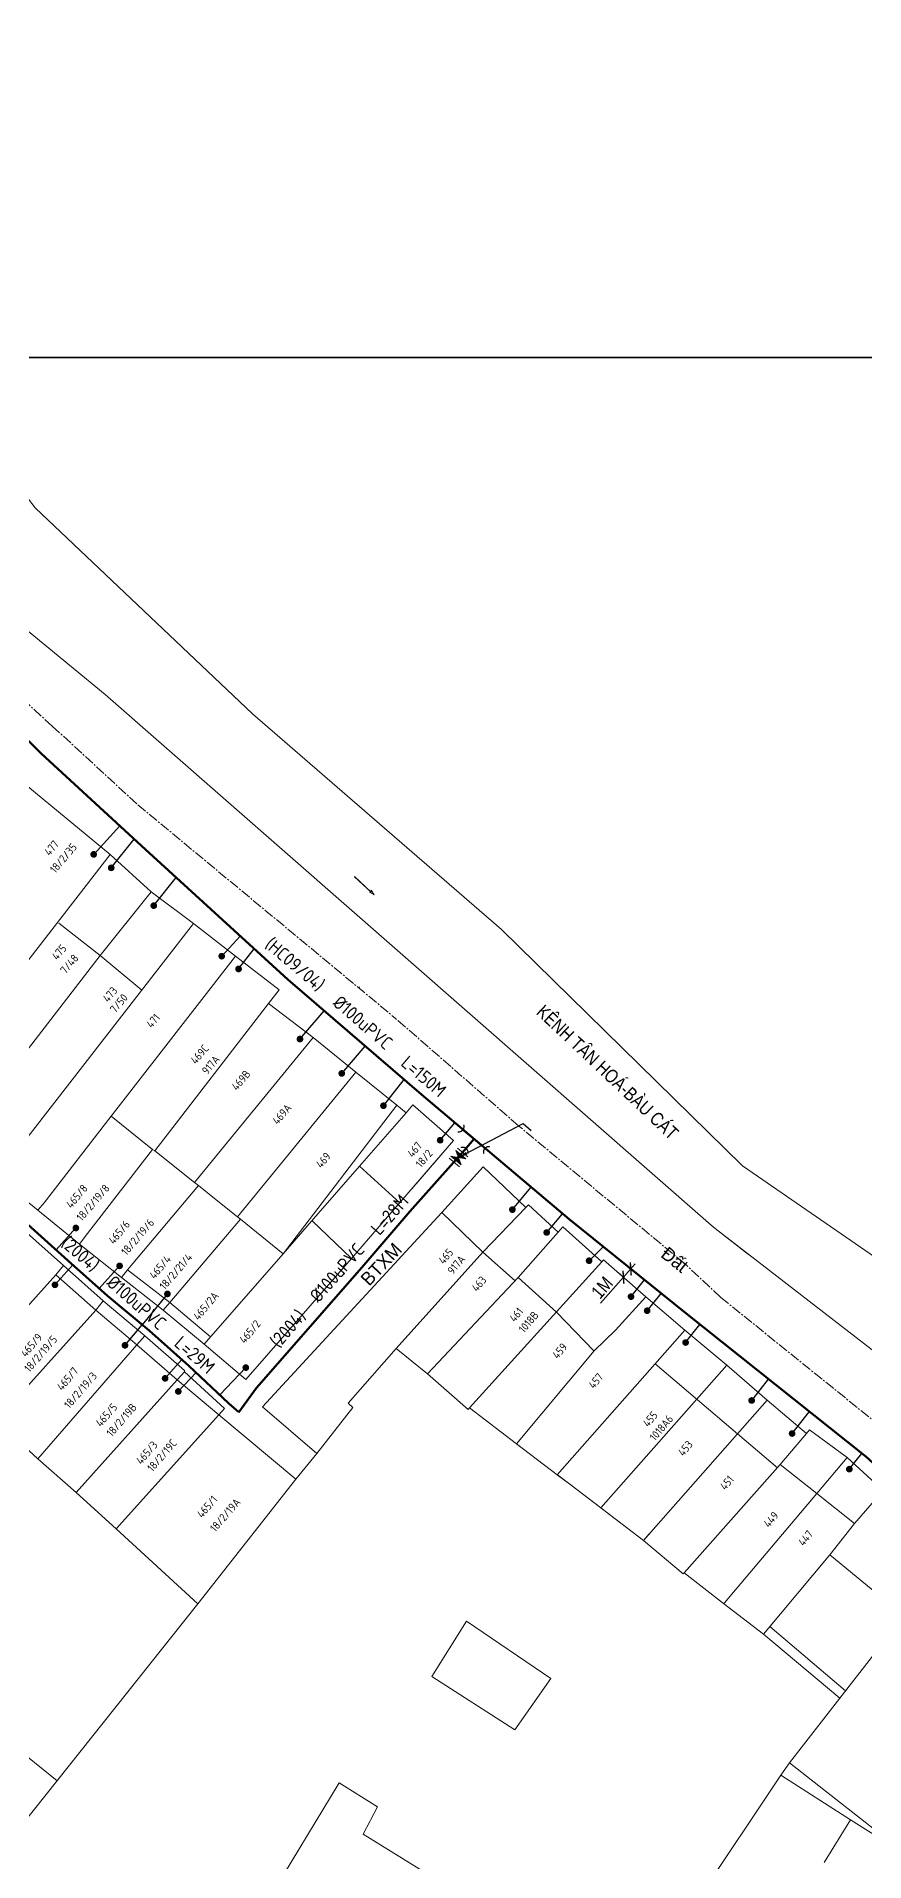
# Model space of a CAD drawing. Header units: inches. Extents: x 595615 to 1194060, y 1190840 to 2385448.
# Drawn here: x 597165.6 to 597227.6, y 1192328.9 to 1192465.7 of the extents above; entities that cross this region are included whole.
import ezdxf
from ezdxf.enums import TextEntityAlignment as Align

# ---------------------------------------------------------------- set-up
doc = ezdxf.new("R2010")
doc.units = ezdxf.units.IN
doc.header["$MEASUREMENT"] = 0
doc.linetypes.add('CENTER2', pattern=[1.125, 0.75, -0.125, 0.125, -0.125])
doc.layers.get('Defpoints').update_dxf_attribs({"color": 1})
for name, color, linetype, lineweight in [('Chitiet', 4, 'Continuous', 9), ('DN 100 uPVC', 4, 'Continuous', 50), ('DN 25 PE', 40, 'Continuous', 30), ('DUONG CACH LE', 112, 'Continuous', 5), ('NAM-CDAI', 220, 'Continuous', 25), ('Nen tim duong', 9, 'CENTER2', 0), ('Nen_HTHANH-TP', 9, 'Continuous', 0), ('Nen_SN-HTHANH-TP_new', 7, 'Continuous', 0), ('Nen_SN_HTHANH_old', 9, 'Continuous', 0), ('TEXT PIPE', 3, 'Continuous', 25), ('Text_DiaDanh', 9, 'Continuous', 0), ('Text_GiaoThong', 142, 'Continuous', 0), ('TLK 15', 220, 'Continuous', 20), ('VAN', 7, 'Continuous', 20)]:
    doc.layers.add(name, color=color, linetype=linetype, lineweight=lineweight)
doc.layers.add('ki hieu van', color=170, linetype='Continuous')
doc.styles.add('Dia Danh', font='VHELVCN_0.TTF', dxfattribs={"height": 1})
doc.styles.add('Giao Thong', font='VAPTIMN_0.TTF', dxfattribs={"height": 1})
doc.styles.add('Sonha_QTB', font='isocp.shx', dxfattribs={"height": 0.6, "bigfont": 'bigfont.shx'})
doc.styles.add('text', font='isocp2.shx')
doc.styles.add('VNI-HC', font='VHELVCN_0.TTF')
doc.dimstyles.new('DUONG KICH THUOC', dxfattribs={"dimtxt": 1, "dimasz": 0.7, "dimexe": 0.5, "dimexo": 0.3, "dimgap": 0.2, "dimtad": 1, "dimzin": 0, "dimdsep": 46, "dimtxsty": 'VNI-HC', "dimblk": 'ARCHTICK', "dimcen": 0.09, "dimdle": 0.5, "dimclrd": 256, "dimclre": 256, "dimclrt": 256, "dimadec": 0, "dimazin": 0, "dimtfac": 1, "dimtofl": 0, "dimtmove": 0, "dimatfit": 3, "dimfxl": 1, "dimtolj": 1, "dimtzin": 0, "dimlwd": -1, "dimlwe": -1, "dimarcsym": 0})

# ---------------------------------------------------------------- blocks, each defined once
blk = doc.blocks.new('_ArchTick')
at = {"color": 0, "linetype": 'ByBlock', "const_width": 0.15}
blk.add_lwpolyline([(-0.5, -0.5), (0.5, 0.5)], dxfattribs=at)
blk = doc.blocks.new('*D55')
at = {"layer": 'Defpoints', "color": 0}
for p in [(597209.56, 1192372.67), (597209.56, 1192372.67), (597210.11, 1192373.29)]:
    blk.add_point(p, dxfattribs=at)
at = {"layer": 'DUONG CACH LE'}
for p, q in [((597210.43, 1192373.67), (597209.56, 1192372.67)), ((597209.88, 1192373.49), (597209.73, 1192373.62)), ((597209.56, 1192372.67), (597207.85, 1192370.71)), ((597209.34, 1192372.87), (597209.19, 1192373))]:
    blk.add_line(p, q, dxfattribs=at)
at = {"layer": 'DUONG CACH LE', "xscale": 0.7, "yscale": 0.7, "zscale": 0.7}
for p, rotation in [((597210.11, 1192373.29), 48.88582610225976), ((597209.56, 1192372.67), 228.8858261022597)]:
    blk.add_blockref('_ArchTick', p, dxfattribs=dict(at, rotation=rotation))
at = {"layer": 'DUONG CACH LE', "insert": (597207.95, 1192371.89), "char_height": 1, "attachment_point": 5, "rotation": 48.8858, "style": 'VNI-HC'}
blk.add_mtext('\\A1;1M', dxfattribs=at)
blk = doc.blocks.new('VAN')
at = {"layer": 'VAN'}
h = blk.add_hatch(color=256, dxfattribs=at)
h.paths.add_polyline_path([(0.21, -0.5), (0.49, 0), (0.21, 0.5)])
h.paths.add_polyline_path([(0.77, 0.5), (0.49, 0), (0.77, -0.5)])
at = {"layer": 'VAN', "ltscale": 100}
for p, q in [((0, 0.5), (0, -0.5)), ((0.77, -0.5), (0.21, 0.5)), ((0.21, -0.5), (0.77, 0.5)), ((0.21, 0.5), (0.21, -0.5)), ((0.77, 0.5), (0.77, -0.5)), ((0.98, 0.5), (0.98, -0.5))]:
    blk.add_line(p, q, dxfattribs=at)
blk = doc.blocks.new('TE+VAN')
at = {"layer": 'Chitiet', "ltscale": 100, "const_width": 0.1}
for points in [[(-0.35, 1.28, 0.571257), (0.35, 1.28)], [(1.1, 0.35, 0.571257), (1.1, -0.35)], [(0.35, -1.28, 0.571257), (-0.35, -1.28)]]:
    blk.add_lwpolyline(points, format="xyb", dxfattribs=at)
for points in [[(0, -1.08), (0, 1.08)], [(0.9, 0), (0, 0)]]:
    blk.add_lwpolyline(points, dxfattribs=at)
at = {"layer": 'VAN'}
blk.add_blockref('VAN', (1.3, 0), dxfattribs=at)
blk = doc.blocks.new('TLK 15')
at = {"layer": 'TLK 15', "linetype": 'Continuous', "const_width": 0.25}
blk.add_lwpolyline([(-0.125, 0, 1), (0.125, 0, 1)], format="xyb", close=True, dxfattribs=at)

msp = doc.modelspace()

# ---------------------------------------------------------------- linework, layer by layer
at = {"layer": 'Defpoints'}
for points in [[(597361.233, 1192441.604), (597361.233, 1193242.556), (596228.852, 1193242.556), (596228.852, 1192441.604)], [(597361.233, 1191640.651), (597361.233, 1192441.604), (596228.852, 1192441.604), (596228.852, 1191640.651)]]:
    msp.add_lwpolyline(points, close=True, dxfattribs=at)
at = {"layer": 'DN 100 uPVC'}
for points in [[(597142.179, 1192434.938), (597147.651, 1192429.893), (597151.775, 1192426.091), (597161.898, 1192415.883), (597165.899, 1192411.937), (597173.728, 1192404.72), (597184.4, 1192394.982), (597194.424, 1192386.355), (597205.484, 1192377.017), (597214.228, 1192369.972), (597227.739, 1192359.226), (597230.983, 1192356.284), (597230.983, 1192356.284)], [(597198.349, 1192383.021), (597197.632, 1192382.199), (597193.549, 1192377.588), (597189.935, 1192373.407), (597182.042, 1192364.365), (597180.727, 1192362.543)], [(597157.337, 1192382.75), (597159.411, 1192380.896), (597161.995, 1192378.616), (597164.898, 1192376.617), (597167.914, 1192373.908), (597170.869, 1192371.266), (597173.99, 1192368.66), (597176.984, 1192366.032), (597179.975, 1192363.196), (597180.727, 1192362.543)]]:
    msp.add_lwpolyline(points, dxfattribs=at)
at = {"layer": 'DN 25 PE'}
for p, q in [((597169.842, 1192404.364), (597171.805, 1192406.493)), ((597171.153, 1192403.355), (597172.869, 1192405.513)), ((597174.343, 1192400.52), (597176.025, 1192402.625)), ((597179.443, 1192396.732), (597180.824, 1192398.245)), ((597180.705, 1192395.774), (597181.871, 1192397.289)), ((597185.307, 1192390.521), (597187.127, 1192392.635)), ((597188.441, 1192387.942), (597190.202, 1192389.988)), ((597191.569, 1192385.522), (597193.119, 1192387.477)), ((597195.819, 1192382.939), (597196.922, 1192384.246)), ((597201.234, 1192377.733), (597202.65, 1192379.41)), ((597168.505, 1192376.357), (597167.024, 1192374.708)), ((597203.807, 1192376.019), (597204.998, 1192377.428)), ((597206.986, 1192373.901), (597208.053, 1192374.948)), ((597166.934, 1192372.095), (597168.27, 1192373.59)), ((597171.785, 1192373.519), (597170.259, 1192371.812)), ((597210.128, 1192371.211), (597211.136, 1192372.463)), ((597175.37, 1192371.415), (597173.47, 1192369.095)), ((597211.339, 1192370.153), (597212.388, 1192371.455)), ((597172.187, 1192367.558), (597173.47, 1192369.095)), ((597214.222, 1192367.771), (597215.297, 1192369.122)), ((597175.196, 1192365.087), (597176.443, 1192366.507)), ((597176.182, 1192364.102), (597177.526, 1192365.518)), ((597181.247, 1192365.893), (597179.298, 1192363.838)), ((597219.175, 1192363.426), (597220.447, 1192365.026)), ((597222.208, 1192360.949), (597223.512, 1192362.588)), ((597226.497, 1192358.278), (597227.44, 1192359.464))]:
    msp.add_line(p, q, dxfattribs=at)
at = {"layer": 'Nen tim duong'}
for p, q in [((597161.184, 1192419.011), (597166.738, 1192413.985)), ((597166.738, 1192413.985), (597173.142, 1192408.09)), ((597173.142, 1192408.09), (597192.47, 1192392.073)), ((597201.692, 1192384.023), (597192.47, 1192392.073)), ((597214.11, 1192373.723), (597201.692, 1192384.023)), ((597216.862, 1192371.155), (597214.11, 1192373.723))]:
    msp.add_line(p, q, dxfattribs=at)
msp.add_lwpolyline([(597216.862, 1192371.155), (597231.389, 1192359.428), (597239.3, 1192352.703), (597245.936, 1192343.389), (597251.627, 1192337.061), (597255.971, 1192324.363), (597252.212, 1192309.984), (597237.563, 1192287.271), (597217.756, 1192257.191), (597196.744, 1192223.157), (597178.223, 1192193.72), (597155.385, 1192159.338), (597138.752, 1192133.438), (597108.483, 1192081.358), (597090.854, 1192053.092)], dxfattribs=at)
at = {"layer": 'Nen_HTHANH-TP', "linetype": 'Continuous'}
for p, q in [((597152.944, 1192430.944), (597170.706, 1192416.338)), ((597170.706, 1192416.338), (597216.138, 1192376.565)), ((597171.075, 1192404.359), (597164.321, 1192409.923)), ((597171.075, 1192404.359), (597164.321, 1192409.923)), ((597156.341, 1192385.357), (597171.075, 1192404.359)), ((597171.075, 1192404.359), (597174.158, 1192401.561)), ((597174.158, 1192401.561), (597171.075, 1192404.359)), ((597189.406, 1192402.701), (597189.387, 1192402.691)), ((597190.65, 1192401.541), (597189.387, 1192402.691)), ((597189.406, 1192402.701), (597190.65, 1192401.541)), ((597174.158, 1192401.561), (597170.332, 1192396.788)), ((597177.33, 1192399.174), (597174.158, 1192401.561)), ((597177.33, 1192399.174), (597174.158, 1192401.561)), ((597190.65, 1192401.541), (597190.512, 1192401.525)), ((597190.861, 1192401.337), (597190.512, 1192401.525)), ((597190.646, 1192401.676), (597190.65, 1192401.541)), ((597190.861, 1192401.337), (597190.646, 1192401.676)), ((597162.575, 1192380.202), (597177.33, 1192399.174)), ((597167.24, 1192399.215), (597170.332, 1192396.788)), ((597177.33, 1192399.174), (597180.482, 1192396.726)), ((597180.482, 1192396.726), (597177.33, 1192399.174)), ((597170.332, 1192396.788), (597159.493, 1192382.749)), ((597170.332, 1192396.788), (597173.454, 1192394.19)), ((597180.482, 1192396.726), (597171.141, 1192384.739)), ((597183.754, 1192394.219), (597180.482, 1192396.726)), ((597183.754, 1192394.219), (597180.482, 1192396.726)), ((597182.954, 1192393.178), (597183.754, 1192394.219)), ((597182.954, 1192393.178), (597183.754, 1192394.219)), ((597189.8, 1192394.403), (597189.753, 1192394.444)), ((597174.433, 1192382.131), (597182.954, 1192393.178)), ((597182.954, 1192393.178), (597186.287, 1192390.631)), ((597186.287, 1192390.631), (597182.954, 1192393.178)), ((597186.287, 1192390.631), (597177.405, 1192379.774)), ((597186.287, 1192390.631), (597189.499, 1192388.043)), ((597189.499, 1192388.043), (597186.287, 1192390.631)), ((597189.499, 1192388.043), (597180.617, 1192377.196)), ((597192.571, 1192385.576), (597189.499, 1192388.043)), ((597192.571, 1192385.576), (597189.499, 1192388.043)), ((597166.137, 1192378.235), (597171.141, 1192384.739)), ((597171.141, 1192384.739), (597174.243, 1192382.251)), ((597192.571, 1192385.576), (597184.06, 1192374.409)), ((597189.774, 1192380.984), (597193.261, 1192384.996)), ((597193.261, 1192384.996), (597192.571, 1192385.576)), ((597193.261, 1192384.996), (597192.571, 1192385.576)), ((597193.761, 1192385.577), (597193.261, 1192384.996)), ((597193.761, 1192385.577), (597193.261, 1192384.996)), ((597196.823, 1192382.909), (597193.761, 1192385.577)), ((597196.823, 1192382.909), (597193.761, 1192385.577)), ((597169.209, 1192375.727), (597174.243, 1192382.251)), ((597174.243, 1192382.251), (597174.433, 1192382.131)), ((597174.433, 1192382.131), (597177.405, 1192379.774)), ((597196.823, 1192382.909), (597189.18, 1192374.063)), ((597193.696, 1192379.297), (597196.823, 1192382.909)), ((597186.677, 1192377.431), (597189.774, 1192380.984)), ((597189.774, 1192380.984), (597192.797, 1192378.246)), ((597199.054, 1192380.941), (597195.947, 1192377.519)), ((597199.054, 1192380.941), (597195.947, 1192377.519)), ((597199.054, 1192380.941), (597202.247, 1192377.894)), ((597202.247, 1192377.894), (597199.054, 1192380.941)), ((597165.657, 1192377.694), (597162.575, 1192380.202)), ((597172.381, 1192373.21), (597177.695, 1192379.534)), ((597177.405, 1192379.774), (597177.695, 1192379.534)), ((597177.695, 1192379.534), (597178.906, 1192378.575)), ((597165.657, 1192377.694), (597166.137, 1192378.235)), ((597168.779, 1192375.147), (597165.657, 1192377.694)), ((597178.906, 1192378.575), (597180.617, 1192377.196)), ((597202.247, 1192377.894), (597199.029, 1192374.541)), ((597202.247, 1192377.894), (597202.447, 1192378.104)), ((597202.447, 1192378.104), (597202.247, 1192377.894)), ((597202.447, 1192378.104), (597204.668, 1192376.056)), ((597204.668, 1192376.056), (597202.447, 1192378.104)), ((597164.588, 1192376.223), (597167.58, 1192373.536)), ((597175.543, 1192370.772), (597180.848, 1192377.006)), ((597180.617, 1192377.196), (597180.848, 1192377.006)), ((597180.848, 1192377.006), (597184.06, 1192374.409)), ((597195.947, 1192377.519), (597182.509, 1192362.948)), ((597184.06, 1192374.409), (597186.677, 1192377.431)), ((597189.18, 1192374.063), (597186.218, 1192376.891)), ((597195.947, 1192377.519), (597199.029, 1192374.541)), ((597205.028, 1192376.436), (597204.668, 1192376.056)), ((597205.028, 1192376.436), (597204.668, 1192376.056)), ((597207.93, 1192373.808), (597205.028, 1192376.436)), ((597207.93, 1192373.808), (597205.028, 1192376.436)), ((597216.138, 1192376.565), (597216.428, 1192376.315)), ((597216.138, 1192376.565), (597216.428, 1192376.315)), ((597216.428, 1192376.315), (597218.94, 1192374.377)), ((597216.428, 1192376.315), (597216.428, 1192376.315)), ((597216.428, 1192376.315), (597216.428, 1192376.315)), ((597216.428, 1192376.315), (597216.428, 1192376.315)), ((597216.428, 1192376.315), (597216.428, 1192376.315)), ((597216.428, 1192376.315), (597241.354, 1192357.065)), ((597168.779, 1192375.147), (597169.209, 1192375.727)), ((597171.931, 1192372.639), (597168.779, 1192375.147)), ((597204.668, 1192376.056), (597201.671, 1192372.643)), ((597167.58, 1192373.536), (597166.991, 1192372.855)), ((597167.58, 1192373.536), (597170.542, 1192370.888)), ((597178.135, 1192367.654), (597184.06, 1192374.409)), ((597189.18, 1192374.063), (597181.257, 1192364.987)), ((597199.029, 1192374.541), (597192.525, 1192367.316)), ((597198.029, 1192362.87), (597207.93, 1192373.808)), ((597199.029, 1192374.541), (597201.451, 1192372.403)), ((597207.93, 1192373.808), (597208.07, 1192373.978)), ((597208.07, 1192373.978), (597207.93, 1192373.808)), ((597208.07, 1192373.978), (597211.252, 1192371.201)), ((597209.841, 1192372.43), (597208.07, 1192373.978)), ((597166.991, 1192372.855), (597159.548, 1192364.539)), ((597169.993, 1192370.198), (597166.991, 1192372.855)), ((597172.381, 1192373.21), (597171.931, 1192372.639)), ((597175.063, 1192370.192), (597171.931, 1192372.639)), ((597172.381, 1192373.21), (597175.543, 1192370.772)), ((597194.877, 1192365.428), (597201.671, 1192372.643)), ((597201.671, 1192372.643), (597204.533, 1192370.056)), ((597170.542, 1192370.888), (597169.993, 1192370.198)), ((597170.542, 1192370.888), (597173.665, 1192368.281)), ((597175.543, 1192370.772), (597175.063, 1192370.192)), ((597175.543, 1192370.772), (597178.605, 1192368.185)), ((597208.954, 1192368.699), (597211.252, 1192371.201)), ((597211.252, 1192371.201), (597214.174, 1192368.703)), ((597169.993, 1192370.198), (597162.55, 1192361.912)), ((597173.065, 1192367.61), (597169.993, 1192370.198)), ((597178.135, 1192367.654), (597175.063, 1192370.192)), ((597204.533, 1192370.056), (597207.345, 1192367.148)), ((597173.665, 1192368.281), (597173.065, 1192367.61)), ((597173.665, 1192368.281), (597176.647, 1192365.663)), ((597214.174, 1192368.703), (597204.603, 1192357.856)), ((597204.603, 1192357.856), (597214.174, 1192368.703)), ((597208.954, 1192368.699), (597207.355, 1192367.158)), ((597214.174, 1192368.703), (597217.306, 1192366.066)), ((597173.065, 1192367.61), (597165.642, 1192359.064)), ((597176.107, 1192364.983), (597173.065, 1192367.61)), ((597181.257, 1192364.987), (597178.135, 1192367.654)), ((597192.525, 1192367.316), (597188.919, 1192363.233)), ((597192.525, 1192367.316), (597194.877, 1192365.428)), ((597207.355, 1192367.158), (597201.551, 1192360.183)), ((597176.647, 1192365.563), (597176.107, 1192364.983)), ((597176.647, 1192365.663), (597176.647, 1192365.563)), ((597176.647, 1192365.563), (597179.639, 1192362.825)), ((597197.909, 1192362.74), (597194.877, 1192365.428)), ((597217.306, 1192366.066), (597207.875, 1192355.368)), ((597211.936, 1192366.171), (597221.103, 1192358.389)), ((597217.306, 1192366.066), (597220.348, 1192363.448)), ((597176.107, 1192364.983), (597168.534, 1192356.516)), ((597176.107, 1192364.983), (597179.219, 1192362.345)), ((597179.639, 1192362.825), (597179.219, 1192362.345)), ((597186.562, 1192359.461), (597182.509, 1192362.948)), ((597189.269, 1192362.903), (597186.562, 1192359.461)), ((597188.919, 1192363.233), (597189.269, 1192362.903)), ((597198.029, 1192362.87), (597197.909, 1192362.74)), ((597201.551, 1192360.183), (597198.029, 1192362.87)), ((597211.057, 1192352.941), (597220.348, 1192363.448)), ((597223.29, 1192360.961), (597220.348, 1192363.448)), ((597165.642, 1192359.064), (597162.55, 1192361.912)), ((597179.219, 1192362.345), (597171.516, 1192353.799)), ((597179.219, 1192362.345), (597184.993, 1192357.53)), ((597223.29, 1192360.961), (597223.5, 1192361.221)), ((597223.5, 1192361.221), (597226.342, 1192359.153)), ((597204.603, 1192357.856), (597201.551, 1192360.183)), ((597204.603, 1192357.856), (597201.551, 1192360.183)), ((597221.322, 1192358.639), (597223.29, 1192360.961)), ((597168.534, 1192356.516), (597165.642, 1192359.064)), ((597184.993, 1192357.53), (597186.562, 1192359.461)), ((597214.109, 1192350.503), (597221.322, 1192358.639)), ((597224.054, 1192356.441), (597221.322, 1192358.639)), ((597224.054, 1192356.441), (597226.342, 1192359.153)), ((597226.342, 1192359.153), (597229.034, 1192356.675)), ((597184.993, 1192357.53), (597177.661, 1192348.174)), ((597204.623, 1192357.846), (597204.603, 1192357.856)), ((597205.644, 1192357.066), (597204.603, 1192357.856)), ((597205.644, 1192357.066), (597204.623, 1192357.846)), ((597207.875, 1192355.368), (597205.644, 1192357.066)), ((597211.057, 1192352.941), (597205.644, 1192357.066)), ((597171.516, 1192353.799), (597168.534, 1192356.516)), ((597224.054, 1192356.441), (597217.131, 1192348.266)), ((597226.876, 1192354.194), (597224.054, 1192356.441)), ((597226.876, 1192354.194), (597229.034, 1192356.675)), ((597211.057, 1192352.941), (597207.875, 1192355.368)), ((597177.661, 1192348.174), (597171.516, 1192353.799)), ((597211.057, 1192352.941), (597211.497, 1192353.441)), ((597214.029, 1192350.423), (597211.057, 1192352.941)), ((597214.029, 1192350.423), (597211.057, 1192352.941)), ((597225.048, 1192351.862), (597226.876, 1192354.194)), ((597220.073, 1192345.908), (597225.048, 1192351.862)), ((597225.048, 1192351.862), (597230.531, 1192347.326)), ((597214.109, 1192350.503), (597214.029, 1192350.423)), ((597214.109, 1192350.503), (597214.029, 1192350.423)), ((597214.109, 1192350.503), (597214.558, 1192351.004)), ((597217.071, 1192348.216), (597214.109, 1192350.503)), ((597217.071, 1192348.216), (597214.109, 1192350.503)), ((597177.661, 1192348.174), (597161.108, 1192327.4)), ((597217.131, 1192348.266), (597217.071, 1192348.216)), ((597217.131, 1192348.266), (597217.071, 1192348.216)), ((597217.071, 1192348.216), (597220.073, 1192345.908)), ((597217.071, 1192348.216), (597220.073, 1192345.908)), ((597217.56, 1192348.766), (597217.131, 1192348.266)), ((597197.802, 1192346.89), (597195.205, 1192342.728)), ((597204.115, 1192342.575), (597197.802, 1192346.89)), ((597220.542, 1192346.478), (597226.216, 1192341.663)), ((597225.786, 1192341.113), (597230.581, 1192347.287)), ((597220.073, 1192345.908), (597225.786, 1192341.113)), ((597220.073, 1192345.908), (597225.786, 1192341.113)), ((597195.205, 1192342.728), (597201.418, 1192338.733)), ((597204.115, 1192342.575), (597201.418, 1192338.733)), ((597222.02, 1192336.26), (597225.786, 1192341.113)), ((597222.02, 1192336.26), (597225.786, 1192341.113)), ((597163.709, 1192337.653), (597167.101, 1192334.905)), ((597221.361, 1192335.349), (597215.179, 1192326.084)), ((597221.361, 1192335.349), (597215.179, 1192326.084)), ((597221.361, 1192335.349), (597222.02, 1192336.26)), ((597221.361, 1192335.349), (597222.02, 1192336.26)), ((597226.594, 1192331.993), (597221.361, 1192335.349)), ((597222.02, 1192336.26), (597230.226, 1192329.816)), ((597188.242, 1192334.752), (597179.993, 1192321.156)), ((597191.113, 1192332.965), (597188.242, 1192334.752)), ((597190.045, 1192330.914), (597191.113, 1192332.965)), ((597224.616, 1192328.792), (597226.594, 1192331.993)), ((597230.156, 1192329.746), (597226.594, 1192331.993)), ((597195.097, 1192327.788), (597190.045, 1192330.914))]:
    msp.add_line(p, q, dxfattribs=at)
msp.add_lwpolyline([(597152.131, 1192447.633), (597165.456, 1192430.34), (597181.749, 1192414.901), (597200.419, 1192398.741), (597218.497, 1192381.023), (597242.79, 1192364.262), (597256.779, 1192349.892), (597266.642, 1192333.696)], dxfattribs=at)
msp.add_point((597201.551, 1192360.183), dxfattribs=at)

# ---------------------------------------------------------------- block references
at = {"layer": 'Chitiet', "rotation": 230.0989000695528}
msp.add_blockref('TE+VAN', (597198.338, 1192383.01), dxfattribs=at)
at = {"layer": 'TLK 15', "rotation": 359.9999999934133}
for p in [(597169.842, 1192404.364), (597171.153, 1192403.355), (597174.343, 1192400.52), (597179.443, 1192396.732), (597180.705, 1192395.774), (597185.307, 1192390.521), (597188.441, 1192387.942), (597191.569, 1192385.522), (597195.819, 1192382.939), (597201.234, 1192377.733), (597168.505, 1192376.357), (597203.807, 1192376.019), (597171.785, 1192373.519), (597206.986, 1192373.901), (597166.934, 1192372.095), (597175.37, 1192371.415), (597210.128, 1192371.211), (597211.339, 1192370.153), (597214.222, 1192367.771), (597172.187, 1192367.558), (597175.196, 1192365.087), (597181.247, 1192365.893), (597176.182, 1192364.102), (597219.175, 1192363.426), (597222.208, 1192360.949), (597226.497, 1192358.278)]:
    msp.add_blockref('TLK 15', p, dxfattribs=at)
at = {"layer": 'TLK 15'}
for p in [(597169.842, 1192404.364), (597171.153, 1192403.355), (597174.343, 1192400.52), (597179.443, 1192396.732), (597180.705, 1192395.774), (597185.307, 1192390.521), (597188.441, 1192387.942), (597191.569, 1192385.522), (597195.819, 1192382.939), (597201.234, 1192377.733), (597168.505, 1192376.357), (597203.807, 1192376.019), (597171.785, 1192373.519), (597206.986, 1192373.901), (597166.934, 1192372.095), (597175.37, 1192371.415), (597210.128, 1192371.211), (597211.339, 1192370.153), (597214.222, 1192367.771), (597172.187, 1192367.558), (597175.196, 1192365.087), (597181.247, 1192365.893), (597176.182, 1192364.102), (597219.175, 1192363.426), (597222.208, 1192360.949), (597226.497, 1192358.278)]:
    msp.add_blockref('TLK 15', p, dxfattribs=at)

# ---------------------------------------------------------------- texts
at = {"layer": 'NAM-CDAI', "style": 'text'}
for s, rotation, p in [('(HC09/04)', 319.52296, (597182.59, 1192397.469)), ('L=150M', 319.52296, (597192.8, 1192388.598)), ('L=28M', 48.73092, (597191.276, 1192375.737)), ('(2004)', 319.04817, (597167.311, 1192375.088)), ('(2004)', 48.73092, (597183.725, 1192367.288)), ('L=29M', 319.04817, (597175.802, 1192367.584))]:
    msp.add_text(s, height=1, rotation=rotation, dxfattribs=at).set_placement(p)
at = {"layer": 'Nen_SN-HTHANH-TP_new', "style": 'Sonha_QTB'}
for s, rotation, p in [('477', 49.89403, (597166.682, 1192404.843)), ('475', 49.89403, (597167.252, 1192397.031)), ('473', 49.89403, (597171.067, 1192393.863)), ('471', 49.89403, (597174.299, 1192391.888)), ('469C', 49.89403, (597177.785, 1192389.382)), ('469B', 49.89403, (597180.885, 1192387.436)), ('469A', 49.89403, (597183.952, 1192384.889)), ('469', 49.89403, (597187.057, 1192381.442)), ('467', 49.89403, (597193.906, 1192382.237)), ('465/8', 50.04623, (597168.576, 1192378.731)), ('465/6', 50.04623, (597171.752, 1192376.035)), ('465', 49.89403, (597196.244, 1192374.236)), ('465/4', 50.04623, (597174.82, 1192373.43)), ('463', 49.89403, (597198.732, 1192372.17)), ('465/2A', 50.04623, (597178.254, 1192370.515)), ('465/2', 50.04623, (597181.557, 1192368.582)), ('461', 49.89403, (597201.522, 1192369.854)), ('465/9', 49.20826, (597165.17, 1192367.579)), ('459', 49.89403, (597204.784, 1192367.145)), ('465/7', 49.20826, (597167.883, 1192365.05)), ('457', 49.89403, (597207.489, 1192364.898)), ('465/5', 49.20826, (597170.795, 1192362.335)), ('455', 49.89403, (597211.566, 1192362.032)), ('465/3', 49.20826, (597173.822, 1192359.513)), ('453', 49.89403, (597214.202, 1192359.843)), ('451', 49.89403, (597217.315, 1192357.258)), ('465/1', 49.20826, (597178.347, 1192355.462)), ('449', 49.89403, (597220.629, 1192354.506)), ('447', 49.89403, (597223.213, 1192353.109))]:
    msp.add_text(s, height=0.6, rotation=rotation, dxfattribs=at).set_placement(p, align=Align.MIDDLE)
at = {"layer": 'Nen_SN_HTHANH_old', "style": 'Sonha_QTB'}
for s, rotation, p in [('18/2/35', 49.89403, (597167.566, 1192404.085)), ('7/48', 49.89403, (597168.02, 1192396.145)), ('7/50', 49.89403, (597171.729, 1192393.196)), ('917A', 49.89403, (597178.617, 1192388.584)), ('18/2', 49.89403, (597194.616, 1192381.565)), ('18/2/19/8', 49.20826, (597169.79, 1192378.258)), ('18/2/19/6', 49.20826, (597173.135, 1192375.681)), ('18/2/21/4', 49.20826, (597176.002, 1192373.103)), ('917A', 49.89403, (597197.029, 1192373.601)), ('1018B', 49.89403, (597202.449, 1192369.307)), ('18/2/19/5', 49.20826, (597165.868, 1192366.925)), ('18/2/19/3', 49.20826, (597168.852, 1192364.196)), ('18/2/19B', 49.20826, (597171.933, 1192361.967)), ('1018A6', 49.89403, (597212.405, 1192361.372)), ('18/2/19C', 49.20826, (597174.961, 1192359.313)), ('18/2/19A', 49.20826, (597179.699, 1192354.839))]:
    msp.add_text(s, height=0.6, rotation=rotation, dxfattribs=at).set_placement(p, align=Align.MIDDLE)
at = {"layer": 'TEXT PIPE', "style": 'text'}
for rotation, p in [(319.18784, (597187.694, 1192393.111)), (48.3958, (597186.693, 1192370.693)), (318.71305, (597170.733, 1192372.139))]:
    msp.add_text('%%c100uPVC', height=1, rotation=rotation, dxfattribs=at).set_placement(p)
at = {"layer": 'Text_DiaDanh', "linetype": 'Continuous', "style": 'Dia Danh'}
msp.add_text('KEÂNH TAÂN HOAÙ-BAØU CAÙT', height=1, rotation=316.68928, dxfattribs=at).set_placement((597208.457, 1192388.125), align=Align.MIDDLE)
at = {"layer": 'Text_GiaoThong', "linetype": 'Continuous', "style": 'Giao Thong'}
for s, rotation, p in [('BTXM', 46.85405, (597191.4, 1192373.642)), ('Ñaát', 321.44041, (597213.442, 1192374.027))]:
    msp.add_text(s, height=1, rotation=rotation, dxfattribs=at).set_placement(p, align=Align.MIDDLE)

# ---------------------------------------------------------------- dimensions: what is measured, and where the dimension line sits
at = {"layer": 'DUONG CACH LE'}
dim = msp.add_aligned_dim(p1=(597210.106, 1192373.293), p2=(597209.565, 1192372.674), distance=0, text='1M', dimstyle='DUONG KICH THUOC', override={"dimpost": 'M'}, dxfattribs=at)
dim.commit()
dim.dimension.update_dxf_attribs({"geometry": '*D55', "text_midpoint": (597207.949, 1192371.886)})

# ---------------------------------------------------------------- leaders
at = {"layer": 'ki hieu van'}
msp.add_leader([(597197.186, 1192381.633), (597202.031, 1192384.18), (597202.64, 1192383.666)], dimstyle='DUONG KICH THUOC', override={"dimgap": 0.2, "dimtad": 0}, dxfattribs=at)

doc.saveas('drawing.dxf')
